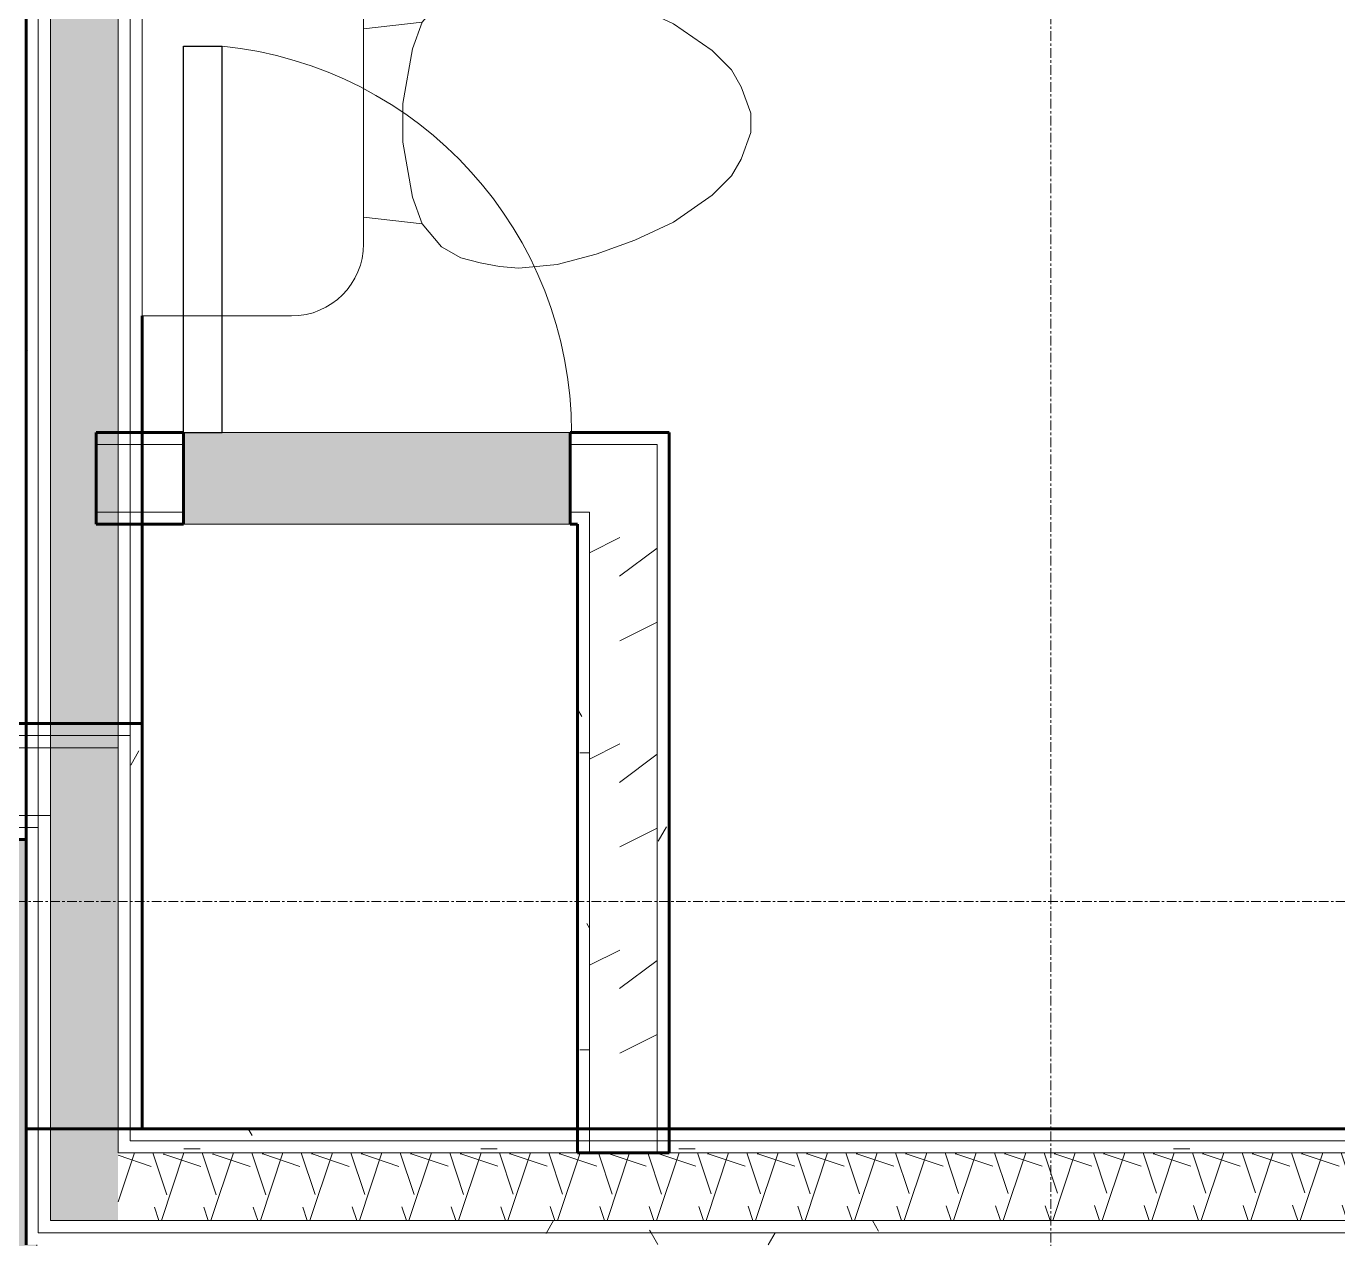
# Model space of a CAD drawing. Header units: inches. Extents: x -4061 to -1937, y 9836 to 11171.
# Drawn here: x -3207.3 to -3139.5, y 10449.8 to 10512.4 of the extents above; entities that cross this region are included whole.
import ezdxf

# ---------------------------------------------------------------- set-up
doc = ezdxf.new("R2010")
doc.units = ezdxf.units.IN
doc.header["$MEASUREMENT"] = 0
doc.linetypes.add('Grid Line 1_2_', pattern=[0.875, 0.5, -0.125, 0.125, -0.125])
for name, color, linetype, lineweight in [('0-1', 7, 'Continuous', 5), ('0-2', 250, 'Continuous', 9), ('A-DOOR-1', 250, 'Continuous', 9), ('A-DOOR-2', 50, 'Continuous', 30), ('A-WALL', 113, 'Continuous', 18), ('A-WALL-1', 8, 'Continuous', 5), ('A-WALL-2', 10, 'Continuous', 60), ('A-WALL-3', 7, 'Continuous', 18), ('A-WALL-PATT-1', 250, 'Continuous', 9), ('A-WALL-PATT-2', 253, 'Continuous', 9), ('A-WALL-PATT-4', 111, 'Continuous', 9), ('I-WALL-2', 2, 'Continuous', 60), ('P-SANR-FIXT-2', 250, 'Continuous', 9), ('S-BEAM', 12, 'Continuous', 9), ('S-GRID-1', 1, 'Grid Line 1_2_', 9)]:
    doc.layers.add(name, color=color, linetype=linetype, lineweight=lineweight)
pattern_1 = [(0, (-127.185, -364.175), (20.48, 5.12), [0.845, -14.515, 0.845, -14.515, -81.92]), (0, (-127.185, -364.175), (20.48, 5.12), [-30.72, 0.845, -29.875, 0.845, -14.515, -35.84]), (0, (-127.185, -364.175), (20.48, 5.12), [-76.8, 0.845, -9.395, 0.845, -24.755]), (120, (-119.505, -361.615), (-14.67405, 15.1762003), [0.845, -14.515, 0.845, -14.515, -81.92]), (120, (-119.505, -361.615), (-14.67405, 15.1762003), [-30.72, 0.845, -29.875, 0.845, -14.515, -35.84]), (120, (-119.505, -361.615), (-14.67405, 15.1762003), [-76.8, 0.845, -9.395, 0.845, -24.755]), (240, (-116.945, -351.375), (-5.80595, -20.2962003), [0.845, -14.515, 0.845, -14.515, -81.92]), (240, (-116.945, -351.375), (-5.80595, -20.2962003), [-30.72, 0.845, -29.875, 0.845, -14.515, -35.84]), (240, (-116.945, -351.375), (-5.80595, -20.2962003), [-76.8, 0.845, -9.395, 0.845, -24.755])]
pattern_2 = [(216.87, (-122.92, -353.513), (31.9871619, 21.32545714), [5.331, -47.981]), (206.565, (-116.522, -356.711), (-10.662476, -10.6620098), [11.921, -11.921]), (198.435, (-116.522, -362.043), (-21.3244936, -10.6625869), [6.744, -26.974])]
pattern_3 = [(161.57, (-126.865, -363.855), (-2.560496185, -0.000537386), [0, -18.214, 2.022, 0]), (18.43, (-127.505, -363.855), (-2.560496185, 0.000537386), [0, -18.214, 2.022, 0]), (108.43, (-126.865, -363.855), (1.27922091, -6.400876726), [6.07, -14.166]), (71.57, (-127.505, -363.855), (1.27922091, 6.400876726), [6.07, -14.166])]

# ---------------------------------------------------------------- blocks, each defined once
blk = doc.blocks.new('Toilet-Domestic-3D - Toilet-Domestic-3D-1372870-ENLARGED RCP - 3RD FLOOR PLAN - WEST')
at = {"layer": 'P-SANR-FIXT-2'}
for p, q in [((-1.874, 11.5), (-0.5, 12)), ((-0.5, 12), (0.5, 12)), ((0.5, 12), (1.874, 11.5)), ((-3.74, 10), (-2.74, 11)), ((-2.74, 11), (-1.874, 11.5)), ((1.874, 11.5), (2.74, 11)), ((2.74, 11), (3.74, 10)), ((-5.127, 8), (-3.74, 10)), ((3.74, 10), (5.127, 8)), ((-6.06, 6), (-5.127, 8)), ((5.127, 8), (6.06, 6)), ((-6.788, 4), (-6.06, 6)), ((6.06, 6), (6.788, 4)), ((-7.326, 1.992), (-6.788, 4)), ((6.788, 4), (7.326, 1.992)), ((-7.5, 0), (-7.326, 1.992)), ((7.326, 1.992), (7.5, 0)), ((-7.413, -0.996), (-7.5, 0)), ((7.5, 0), (7.413, -0.996)), ((-7.236, -2), (-7.413, -0.996)), ((7.413, -0.996), (7.236, -2)), ((-6.968, -3), (-7.236, -2)), ((7.236, -2), (6.968, -3)), ((-6.401, -4), (-6.968, -3)), ((6.968, -3), (6.401, -4)), ((-5.209, -5), (-6.401, -4)), ((6.401, -4), (5.209, -5)), ((-3.836, -5.5), (-5.209, -5)), ((-4.862, -8.024), (-5.209, -5)), ((5.209, -5), (3.836, -5.5)), ((4.862, -8.024), (5.209, -5)), ((-1, -6), (-3.836, -5.5)), ((1, -6), (-1, -6)), ((3.836, -5.5), (1, -6)), ((6.25, -8.024), (-6.25, -8.024)), ((-9.976, -11.75), (-9.976, -19.476)), ((9.976, -19.476), (9.976, -11.75)), ((-9.976, -19.476), (9.976, -19.476))]:
    blk.add_line(p, q, dxfattribs=at)
for centre, start, end in [((-6.25, -11.75), 90, 180), ((6.25, -11.75), 0, 90)]:
    blk.add_arc(centre, 3.726, start, end, dxfattribs=at)
blk = doc.blocks.new('Single-Flush - CLOSET-1720256-ENLARGED RCP - 3RD FLOOR PLAN - WEST')
at = {"layer": 'A-DOOR-1'}
blk.add_arc((10, -2.375), 20.067, 180, 264.27994, dxfattribs=at)
at = {"layer": 'A-DOOR-2'}
for p, q in [((8, -2.375), (8, -22.342)), ((10, -2.375), (8, -2.375)), ((10, -2.375), (10, -22.342)), ((10, -22.342), (8, -22.342))]:
    blk.add_line(p, q, dxfattribs=at)
blk = doc.blocks.new('CTR - 1st Phase - Unit Layouts_rvt-1-ENLARGED RCP - 3RD FLOOR PLAN - WEST')
at = {"layer": 'A-WALL-1'}
blk.add_hatch(color=256, dxfattribs=at).paths.add_polyline_path([(-3179.188, 10486.689), (-3179.188, 10491.439), (-3199.188, 10491.439), (-3199.188, 10486.689), (-3179.255, 10486.689)], flags=0)
at = {"layer": 'A-WALL-PATT-1'}
h = blk.add_hatch(dxfattribs=at)
h.set_pattern_fill('FP_1', color=256, style=0, pattern_type=2)
h.set_pattern_definition(pattern_1)
h.paths.add_polyline_path([(-3174.063, 10455.439), (-3174.063, 10491.439), (-3174.688, 10491.439), (-3174.688, 10455.439), (-3174.084, 10455.439)], flags=0)
h = blk.add_hatch(dxfattribs=at)
h.set_pattern_fill('FP_1', color=256, style=0, pattern_type=2)
h.set_pattern_definition(pattern_1)
h.paths.add_polyline_path([(-3178.188, 10455.439), (-3178.188, 10487.314), (-3178.813, 10487.314), (-3178.813, 10455.439), (-3178.212, 10455.439)], flags=0)
at = {"layer": 'A-WALL-PATT-2'}
h = blk.add_hatch(dxfattribs=at)
h.set_pattern_fill('FP_2', color=256, style=0, pattern_type=2)
h.set_pattern_definition(pattern_2)
h.paths.add_polyline_path([(-3178.188, 10487.314), (-3178.188, 10490.814), (-3179.188, 10490.814), (-3179.188, 10487.314), (-3178.813, 10487.314)], flags=0)
h.paths.add_polyline_path([(-3200.991, 10487.314), (-3199.188, 10487.314), (-3199.188, 10490.814), (-3201.324, 10490.814), (-3201.324, 10487.314)], flags=0)
h = blk.add_hatch(dxfattribs=at)
h.set_pattern_fill('FP_2', color=256, style=0, pattern_type=2)
h.set_pattern_definition(pattern_2)
h.paths.add_polyline_path([(-3178.188, 10454.189), (-3174.688, 10454.189), (-3174.688, 10490.814), (-3178.188, 10490.814), (-3178.188, 10455.611)], flags=0)
at = {"layer": 'A-WALL-2'}
for p, q in [((-3203.699, 10486.689), (-3203.699, 10491.439)), ((-3203.699, 10491.439), (-3199.188, 10491.439)), ((-3199.188, 10491.439), (-3199.188, 10486.689)), ((-3179.188, 10486.689), (-3179.188, 10491.439)), ((-3179.188, 10491.439), (-3178.813, 10491.439)), ((-3178.813, 10491.439), (-3174.688, 10491.439)), ((-3174.688, 10491.439), (-3174.063, 10491.439)), ((-3174.063, 10491.439), (-3174.063, 10454.189)), ((-3199.188, 10486.689), (-3203.699, 10486.689)), ((-3178.813, 10486.689), (-3179.188, 10486.689)), ((-3178.813, 10454.189), (-3178.813, 10486.689)), ((-3174.063, 10454.189), (-3178.813, 10454.189))]:
    blk.add_line(p, q, dxfattribs=at)
at = {"layer": 'A-WALL-3'}
for p, q in [((-3179.188, 10491.439), (-3199.188, 10491.439)), ((-3203.699, 10490.814), (-3199.188, 10490.814)), ((-3179.188, 10490.814), (-3178.813, 10490.814)), ((-3178.188, 10490.814), (-3178.813, 10490.814)), ((-3174.688, 10490.814), (-3178.188, 10490.814)), ((-3174.688, 10454.189), (-3174.688, 10490.814)), ((-3203.699, 10487.314), (-3199.188, 10487.314)), ((-3179.188, 10487.314), (-3178.813, 10487.314)), ((-3178.188, 10487.314), (-3178.813, 10487.314)), ((-3178.188, 10454.189), (-3178.188, 10487.314)), ((-3199.188, 10486.689), (-3179.188, 10486.689))]:
    blk.add_line(p, q, dxfattribs=at)
at = {"layer": '0-2'}
for name, p, rotation in [('Toilet-Domestic-3D - Toilet-Domestic-3D-1372870-ENLARGED RCP - 3RD FLOOR PLAN - WEST', (-3181.848, 10507.439), 269.9999999998084), ('Single-Flush - CLOSET-1720256-ENLARGED RCP - 3RD FLOOR PLAN - WEST', (-3189.188, 10489.064), 180)]:
    blk.add_blockref(name, p, dxfattribs=dict(at, rotation=rotation))
blk = doc.blocks.new('CTR - 1st Phase - Shell_rvt-1-ENLARGED RCP - 3RD FLOOR PLAN - WEST')
at = {"layer": 'S-GRID-1'}
for p, q in [((-3154.324, 9836.18), (-3154.324, 11138.351)), ((-1936.832, 10467.189), (-4027.878, 10467.189))]:
    blk.add_line(p, q, dxfattribs=at)
blk = doc.blocks.new('Dimension Lumber - 2x10-V53-ENLARGED RCP - 3RD FLOOR PLAN - WEST')
at = {"layer": 'S-BEAM'}
h = blk.add_hatch(color=256, dxfattribs=at)
h.paths.add_polyline_path([(-3208.274, 10382.139), (-3206.774, 10382.139), (-3206.774, 10392.503), (-3208.274, 10392.503), (-3208.274, 10386.787)], flags=0)
h.paths.add_polyline_path([(-3206.774, 10394.878), (-3206.774, 10396.631), (-3208.274, 10396.631), (-3208.274, 10394.878)], flags=0)
h.paths.add_polyline_path([(-3208.274, 10399.006), (-3206.774, 10399.006), (-3206.774, 10400.873), (-3208.274, 10400.873)], flags=0)
h.paths.add_polyline_path([(-3206.774, 10403.248), (-3206.774, 10449.439), (-3207.324, 10449.439), (-3207.324, 10470.389), (-3208.274, 10470.389), (-3208.274, 10403.248)], flags=0)
for p, q in [((-3208.274, 10470.389), (-3208.274, 10403.248)), ((-3206.774, 10449.439), (-3206.774, 10403.248)), ((-3208.274, 10400.873), (-3208.274, 10399.006)), ((-3206.774, 10400.873), (-3206.774, 10399.006)), ((-3208.274, 10396.631), (-3208.274, 10394.878)), ((-3206.774, 10396.631), (-3206.774, 10394.878)), ((-3208.274, 10392.503), (-3208.274, 10382.139)), ((-3206.774, 10392.503), (-3206.774, 10382.139))]:
    blk.add_line(p, q, dxfattribs=at)

msp = doc.modelspace()

# ---------------------------------------------------------------- hatches: boundary and pattern name
at = {"layer": 'A-WALL-PATT-4'}
h = msp.add_hatch(dxfattribs=at)
h.set_pattern_fill('FP_1', color=256, style=0, pattern_type=2)
h.set_pattern_definition(pattern_1)
h.paths.add_polyline_path([(-3206.774, 10449.439), (-3206.699, 10449.439), (-3206.699, 10843.514), (-3207.324, 10843.514), (-3207.324, 10449.439)], flags=0)
h = msp.add_hatch(dxfattribs=at)
h.set_pattern_fill('FP_1', color=256, style=0, pattern_type=2)
h.set_pattern_definition(pattern_1)
h.paths.add_polyline_path([(-3206.699, 10450.064), (-3206.074, 10450.064), (-3206.074, 10843.514), (-3206.699, 10843.514), (-3206.699, 10450.579)], flags=0)
h = msp.add_hatch(dxfattribs=at)
h.set_pattern_fill('FP_4', color=256, style=0, pattern_type=2)
h.set_pattern_definition(pattern_3)
h.paths.add_polyline_path([(-3206.074, 10450.689), (-3202.574, 10450.689), (-3202.574, 10843.514), (-3206.074, 10843.514), (-3206.074, 10453.768)], flags=0)
h = msp.add_hatch(dxfattribs=at)
h.set_pattern_fill('FP_1', color=256, style=0, pattern_type=2)
h.set_pattern_definition(pattern_1)
h.paths.add_polyline_path([(-3202.574, 10454.189), (-3201.949, 10454.209), (-3201.949, 10843.514), (-3202.574, 10843.514), (-3202.574, 10454.229)], flags=0)
h = msp.add_hatch(dxfattribs=at)
h.set_pattern_fill('FP_1', color=256, style=0, pattern_type=2)
h.set_pattern_definition(pattern_1)
h.paths.add_polyline_path([(-3201.949, 10454.814), (-3201.324, 10454.814), (-3201.324, 10843.514), (-3201.949, 10843.514), (-3201.949, 10463.164)], flags=0)
h = msp.add_hatch(dxfattribs=at)
h.set_pattern_fill('FP_1', color=256, style=0, pattern_type=2)
h.set_pattern_definition(pattern_1)
h.paths.add_polyline_path([(-3201.324, 10454.814), (-3178.188, 10454.814), (-3178.188, 10455.439), (-3201.324, 10455.439)], flags=0)
h.paths.add_polyline_path([(-3092.124, 10454.814), (-3092.124, 10455.439), (-3133.938, 10455.439), (-3133.938, 10454.814), (-3104.981, 10454.814)], flags=0)
h.paths.add_polyline_path([(-3174.688, 10454.814), (-3137.438, 10454.814), (-3137.438, 10455.439), (-3174.688, 10455.439)], flags=0)
h = msp.add_hatch(dxfattribs=at)
h.set_pattern_fill('FP_1', color=256, style=0, pattern_type=2)
h.set_pattern_definition(pattern_1)
h.paths.add_polyline_path([(-3201.949, 10454.189), (-3178.188, 10454.189), (-3178.188, 10454.814), (-3201.949, 10454.814), (-3201.949, 10454.209)], flags=0)
h.paths.add_polyline_path([(-3092.124, 10454.189), (-3091.499, 10454.189), (-3091.499, 10454.814), (-3133.938, 10454.814), (-3133.938, 10454.189), (-3104.981, 10454.189)], flags=0)
h.paths.add_polyline_path([(-3166.298, 10454.189), (-3137.438, 10454.189), (-3137.438, 10454.814), (-3174.688, 10454.814), (-3174.688, 10454.189)], flags=0)
h = msp.add_hatch(dxfattribs=at)
h.set_pattern_fill('FP_4', color=256, style=0, pattern_type=2)
h.set_pattern_definition(pattern_3)
h.paths.add_polyline_path([(-3166.298, 10450.689), (-3090.874, 10450.689), (-3090.874, 10454.189), (-3202.574, 10454.189), (-3202.574, 10450.689), (-3196.956, 10450.689)], flags=0)
h = msp.add_hatch(dxfattribs=at)
h.set_pattern_fill('FP_1', color=256, style=0, pattern_type=2)
h.set_pattern_definition(pattern_1)
h.paths.add_polyline_path([(-3206.073, 10450.064), (-3087.374, 10450.064), (-3087.374, 10450.689), (-3206.074, 10450.689), (-3206.074, 10450.064)], flags=0)
h = msp.add_hatch(dxfattribs=at)
h.set_pattern_fill('FP_1', color=256, style=0, pattern_type=2)
h.set_pattern_definition(pattern_1)
h.paths.add_polyline_path([(-3166.298, 10449.439), (-3086.749, 10449.439), (-3086.749, 10450.064), (-3206.699, 10450.064), (-3206.698, 10449.439), (-3196.956, 10449.439)], flags=0)

# ---------------------------------------------------------------- linework, layer by layer
at = {"layer": 'A-WALL'}
for p, q in [((-3206.699, 10450.064), (-3206.699, 10843.514)), ((-3206.074, 10450.689), (-3206.074, 10843.514)), ((-3202.574, 10454.189), (-3202.574, 10843.514)), ((-3201.949, 10454.814), (-3201.949, 10843.514)), ((-3201.949, 10475.764), (-3227.524, 10475.764)), ((-3201.949, 10475.764), (-3201.949, 10455.439)), ((-3202.574, 10475.139), (-3227.524, 10475.139)), ((-3202.574, 10475.139), (-3202.574, 10455.439)), ((-3206.074, 10471.639), (-3227.524, 10471.639)), ((-3206.074, 10471.639), (-3206.074, 10455.439)), ((-3206.699, 10471.014), (-3227.524, 10471.014)), ((-3207.324, 10471.014), (-3207.324, 10470.389)), ((-3206.699, 10471.014), (-3206.699, 10455.439)), ((-3201.949, 10454.814), (-3091.499, 10454.814)), ((-3202.574, 10454.189), (-3090.874, 10454.189)), ((-3206.074, 10450.689), (-3087.374, 10450.689)), ((-3206.699, 10450.064), (-3086.749, 10450.064))]:
    msp.add_line(p, q, dxfattribs=at)
at = {"layer": 'I-WALL-2'}
for p, q in [((-3207.324, 10449.439), (-3207.324, 10727.774)), ((-3201.324, 10497.463), (-3201.324, 10455.439)), ((-3227.524, 10476.389), (-3201.324, 10476.389)), ((-3201.324, 10476.389), (-3201.324, 10455.439)), ((-3207.324, 10470.389), (-3227.524, 10470.389)), ((-3207.324, 10455.439), (-3207.324, 10470.389)), ((-3201.324, 10455.439), (-3207.324, 10455.439)), ((-3201.324, 10455.439), (-3092.124, 10455.439))]:
    msp.add_line(p, q, dxfattribs=at)

# ---------------------------------------------------------------- block references
at = {"layer": '0-1'}
for name in ['CTR - 1st Phase - Shell_rvt-1-ENLARGED RCP - 3RD FLOOR PLAN - WEST', 'CTR - 1st Phase - Unit Layouts_rvt-1-ENLARGED RCP - 3RD FLOOR PLAN - WEST']:
    msp.add_blockref(name, (0, 0), dxfattribs=at)
at = {"layer": 'S-BEAM'}
msp.add_blockref('Dimension Lumber - 2x10-V53-ENLARGED RCP - 3RD FLOOR PLAN - WEST', (0, 0), dxfattribs=at)

doc.saveas('drawing.dxf')
